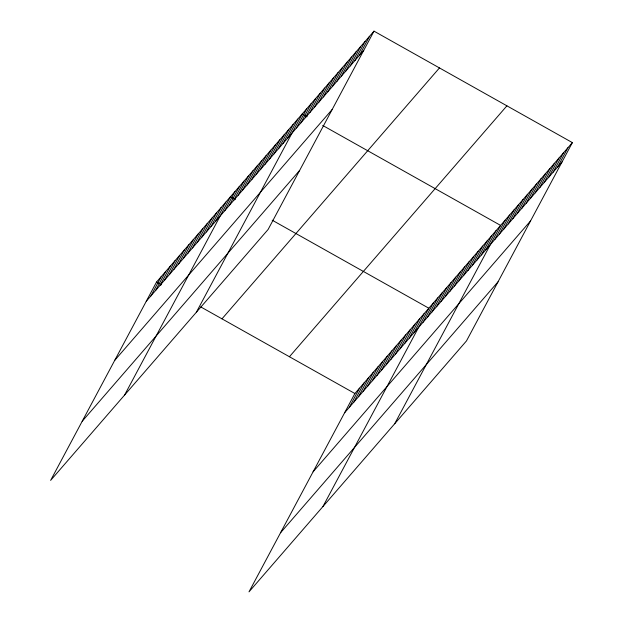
<?xml version="1.0" encoding="UTF-8"?>
<svg xmlns="http://www.w3.org/2000/svg" width="623" height="623" viewBox="0 0 623 623"><rect width="100%" height="100%" fill="white"/><g stroke="black" fill="none" stroke-linecap="round" stroke-linejoin="round"><path stroke-width="0.93" d="M374.002 31.15L156.529 282.063L50.627 480.388L268.108 229.482L374.002 31.15L572.373 142.612L466.471 340.937L248.998 591.85L354.892 393.518L572.373 142.612M150.898 295.925L161.147 276.729M155.516 290.598L165.773 271.394M160.142 285.264L170.391 266.068M164.76 279.929L175.016 260.733M169.386 274.603L179.634 255.399M174.004 269.268L184.252 250.072M178.622 263.934L188.878 244.738M183.248 258.607L193.496 239.403M187.866 253.273L198.122 234.077M192.491 247.938L202.74 228.742M197.109 242.612L207.366 223.408M201.735 237.277L211.984 218.081M206.353 231.943L216.609 212.747M210.979 226.616L221.227 207.412M215.597 221.282L225.845 202.086M124.569 395.083L230.471 196.751L235.377 199.508M224.701 210.776L234.957 191.573M229.186 205.598L239.442 186.402M233.672 200.427L243.928 181.223M238.157 195.248L248.413 176.052M242.643 190.077L252.899 170.873M247.129 184.899L257.385 165.702M251.614 179.728L261.87 160.524M256.1 174.549L266.356 155.353M260.585 169.378L270.841 150.174M265.071 164.199L275.327 145.003M269.557 159.029L279.813 139.825M274.042 153.85L284.298 134.654M278.528 148.671L288.784 129.475M283.013 143.5L293.269 124.296M287.499 138.322L297.755 119.125M196.338 312.279L302.241 113.947L307.147 116.711M296.47 127.972L306.726 108.776M300.956 122.801L311.204 103.597M305.441 117.622L315.69 98.426M309.927 112.452L320.175 93.248M314.413 107.273L324.661 88.077M318.898 102.102L329.146 82.898M323.384 96.923L333.632 77.727M327.869 91.752L338.118 72.548M332.355 86.574L342.603 67.377M336.841 81.403L347.089 62.199M341.326 76.224L351.574 57.028M345.812 71.053L356.06 51.849M350.297 65.874L360.546 46.678M354.783 60.704L365.031 41.5M359.269 55.525L369.517 36.329M349.262 407.387L359.518 388.191M353.887 402.053L364.136 382.857M358.505 396.726L368.761 377.522M363.131 391.392L373.379 372.196M367.749 386.058L377.997 366.861M372.367 380.731L382.623 361.527M376.993 375.396L387.241 356.2M381.611 370.062L391.867 350.866M386.237 364.735L396.485 345.531M390.855 359.401L401.111 340.205M395.48 354.066L405.729 334.87M400.098 348.74L410.355 329.536M404.724 343.405L414.973 324.209M409.342 338.071L419.591 318.875M413.96 332.744L424.216 313.54M322.94 506.538L428.834 308.214L272.204 220.199M423.072 322.239L433.32 303.035M427.557 317.06L437.805 297.864M432.043 311.882L442.291 292.685M436.528 306.711L446.777 287.507M441.014 301.532L451.262 282.336M445.5 296.361L455.748 277.157M449.985 291.182L460.233 271.986M454.471 286.012L464.719 266.808M458.956 280.833L469.205 261.637M463.442 275.662L473.69 256.458M467.928 270.483L478.176 251.287M472.413 265.312L482.661 246.108M476.899 260.134L487.147 240.937M481.384 254.963L491.633 235.759M485.87 249.784L496.118 230.588M394.702 423.741L500.604 225.409L322.691 125.441M494.833 239.434L505.089 220.238M499.319 234.264L509.575 215.06M503.805 229.085L514.061 209.889M508.29 223.914L518.546 204.71M512.776 218.735L523.032 199.539M517.261 213.557L527.517 194.36M521.747 208.386L532.003 189.182M526.233 203.207L536.489 184.011M530.718 198.036L540.974 178.832M535.204 192.857L545.46 173.661M539.689 187.687L549.945 168.483M544.175 182.508L554.431 163.312M548.661 177.337L558.917 158.133M553.146 172.158L563.402 152.962M557.632 166.987L567.888 147.783M146.273 301.259L363.754 50.346M114.71 360.374L332.191 109.461M82.189 421.28L299.671 170.367M221.99 318.844L439.464 67.93M289.43 356.738L506.912 105.832M344.644 412.722L562.117 161.809M313.081 471.829L530.555 220.924M280.56 532.735L498.034 281.83M156.529 282.063L161.435 284.82M200.715 306.89L354.892 393.518"/></g></svg>
